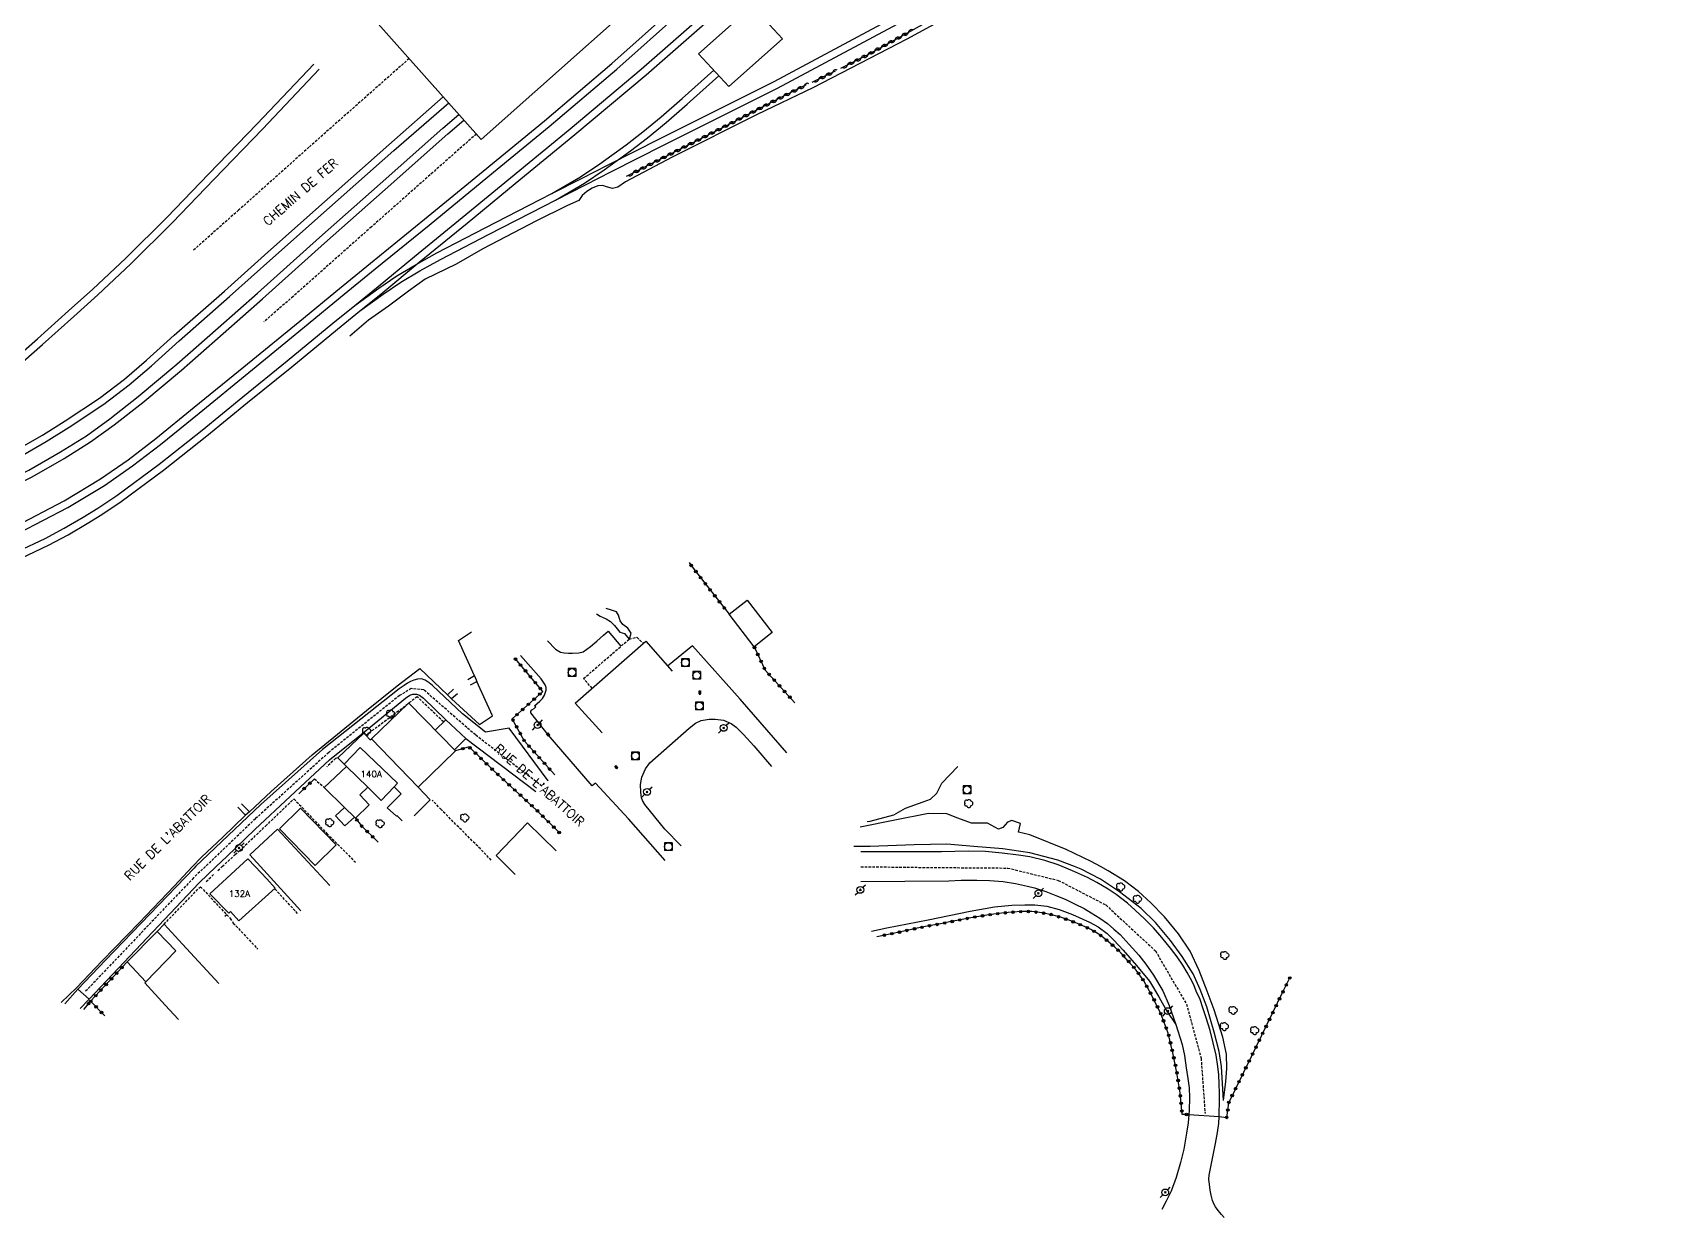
# Model space of a CAD drawing. Header units: millimetres. Extents: x 161000 to 162000, y 122000 to 123000.
# Drawn here: x 161248.3 to 161564.6, y 122102.6 to 122333.6 of the extents above; entities that cross this region are included whole.
import ezdxf
from ezdxf.enums import TextEntityAlignment as Align

# ---------------------------------------------------------------- set-up
doc = ezdxf.new("R2010")
doc.units = ezdxf.units.MM
doc.linetypes.add('DASHED', pattern=[0.75, 0.5, -0.25])
doc.layers.get('0').update_dxf_attribs({"linetype": 'CONTINUOUS'})
for name, color, linetype in [('W0001', 6, 'DASHED'), ('W0008', 7, 'CONTINUOUS'), ('W0017', 7, 'CONTINUOUS'), ('W0071', 7, 'CONTINUOUS'), ('W0101', 7, 'CONTINUOUS'), ('W0104', 1, 'CONTINUOUS'), ('W0105', 7, 'CONTINUOUS'), ('W0112', 1, 'DASHED'), ('W0211', 2, 'CONTINUOUS'), ('W0214', 2, 'CONTINUOUS'), ('W0300', 7, 'CONTINUOUS'), ('W0310', 3, 'CONTINUOUS'), ('W0323', 7, 'CONTINUOUS'), ('W0401', 7, 'CONTINUOUS'), ('W0420', 7, 'CONTINUOUS'), ('W0473', 7, 'CONTINUOUS'), ('W0510', 5, 'CONTINUOUS'), ('W0700', 7, 'CONTINUOUS'), ('W0989', 7, 'CONTINUOUS'), ('W0991', 7, 'CONTINUOUS')]:
    doc.layers.add(name, color=color, linetype=linetype)
doc.styles.get("Standard").update_dxf_attribs({"font": 'romans.shx', "width": 0.85})

# ---------------------------------------------------------------- blocks, each defined once
blk = doc.blocks.new('T473')
for p, q in [((-0.166667, 0.166667), (0.166667, -0.166667)), ((-0.166667, -0.166667), (0.166667, 0.166667)), ((0.500001, 0.500001), (1.000002, 1.000002)), ((-1.000002, -1.000002), (-0.500001, -0.500001))]:
    blk.add_line(p, q)
blk.add_ellipse((0, 0), major_axis=(0.471405, 0.471405), ratio=1, start_param=5.4977871438, end_param=11.780972451)
blk = doc.blocks.new('T420')
for p, q in [((0.75, 0.75), (-0.75, 0.75)), ((-0.75, 0.75), (-0.75, -0.75)), ((0.75, 0.75), (0.75, -0.75)), ((0.75, -0.75), (-0.75, -0.75))]:
    blk.add_line(p, q)
blk.add_ellipse((0, 0), major_axis=(-0.53, 0.53), ratio=1, start_param=3.926991, end_param=10.210176)
blk = doc.blocks.new('T401')
for p, q in [((-0.3, 0.3), (0, 0.3)), ((-0.3, -0.25), (-0.3, 0.3)), ((-0.3, 0.15), (0, 0.15)), ((-0.3, 0), (0, 0)), ((0, 0.3), (0, -0.25)), ((-0.3, -0.15), (0, -0.15)), ((-0.3, -0.25), (-0.3, -0.3)), ((-0.3, -0.3), (0, -0.3)), ((0, -0.3), (0, -0.25))]:
    blk.add_line(p, q)
blk = doc.blocks.new('T300')
for p, q in [((-0.8, 0.51), (-0.86, 0.34)), ((-0.86, 0.34), (-0.86, 0.17)), ((-0.86, 0.17), (-0.74, 0.06)), ((-0.69, 0.63), (-0.8, 0.51)), ((-0.8, -0.06), (-0.74, 0.06)), ((-0.74, 0.06), (-0.69, 0.11)), ((-0.57, 0.69), (-0.69, 0.63)), ((-0.46, 0.69), (-0.57, 0.69)), ((-0.29, 0.63), (-0.46, 0.69)), ((-0.29, 0.63), (-0.17, 0.74)), ((-0.23, 0.57), (-0.29, 0.63)), ((-0.17, 0.74), (-0.06, 0.8)), ((-0.06, 0.8), (0.06, 0.8)), ((0.06, 0.8), (0.23, 0.74)), ((0.23, 0.74), (0.34, 0.63)), ((0.34, 0.63), (0.4, 0.51)), ((0.46, 0.46), (0.34, 0.46)), ((0.4, 0.51), (0.4, 0.46)), ((0.57, 0.4), (0.46, 0.46)), ((0.57, 0.4), (0.69, 0.29)), ((0.69, 0.29), (0.74, 0.17)), ((0.74, 0.06), (0.69, -0.17)), ((0.74, 0.17), (0.74, 0.06)), ((-0.8, -0.17), (-0.8, -0.06)), ((-0.8, -0.23), (-0.8, -0.17)), ((-0.74, -0.34), (-0.8, -0.23)), ((-0.69, -0.4), (-0.74, -0.34)), ((-0.51, -0.46), (-0.69, -0.4)), ((-0.4, -0.46), (-0.51, -0.46)), ((-0.4, -0.46), (-0.34, -0.46)), ((-0.34, -0.46), (-0.34, -0.4)), ((-0.34, -0.51), (-0.34, -0.46)), ((-0.29, -0.63), (-0.34, -0.51)), ((-0.17, -0.74), (-0.29, -0.63)), ((-0.06, -0.8), (-0.17, -0.74)), ((0.06, -0.8), (-0.06, -0.8)), ((0.17, -0.74), (0.06, -0.8)), ((0.23, -0.69), (0.17, -0.74)), ((0.29, -0.46), (0.23, -0.46)), ((0.29, -0.63), (0.23, -0.69)), ((0.46, -0.4), (0.29, -0.46)), ((0.34, -0.51), (0.29, -0.63)), ((0.34, -0.51), (0.34, -0.46)), ((0.57, -0.34), (0.46, -0.4)), ((0.63, -0.29), (0.57, -0.34)), ((0.69, -0.17), (0.63, -0.29))]:
    blk.add_line(p, q)
blk = doc.blocks.new('t323o')
at = {"color": 0, "linetype": 'Continuous'}
for radius in [0.25, 0.15]:
    blk.add_circle((0, 0), radius, dxfattribs=at)
blk = doc.blocks.new('t310o')
at = {"color": 0, "linetype": 'Continuous'}
for centre, start, end in [((-0.5, 0.38), 216.8699, 323.1304), ((0.5, -0.37), 36.8699, 143.1303)]:
    blk.add_arc(centre, 0.625, start, end, dxfattribs=at)

msp = doc.modelspace()

# ---------------------------------------------------------------- linework, layer by layer
at = {"layer": 'W0001'}
for points in [[(161347.64, 122186.69), (161347.64, 122186.69), (161347.64, 122186.69), (161334.67, 122196.66), (161324.62, 122205.44), (161322.17, 122205.71), (161319.9, 122204.34), (161306.09, 122193.25), (161291.78, 122180.32), (161282.02, 122171)], [(161282.02, 122171), (161279.7, 122168.79), (161258.52, 122146.52)], [(161409.83, 122170.98), (161409.83, 122170.98), (161409.83, 122170.98), (161421.89, 122170.84), (161438.49, 122170.71), (161448.34, 122168.31), (161457.61, 122163.51), (161467.28, 122154.56), (161473.32, 122144.19), (161476.18, 122133.62), (161476.95, 122122.85)]]:
    msp.add_lwpolyline(points, dxfattribs=at)
at = {"layer": 'W0008'}
for points in [[(161348.84, 122187.74), (161348.84, 122187.74), (161341.27, 122197.99), (161336.63, 122197.18), (161332.18, 122200.78), (161326.33, 122206.28), (161325.65, 122206.83), (161324.86, 122207.36), (161324.15, 122207.6), (161323.41, 122207.56), (161322.7, 122207.35), (161322.03, 122207.09), (161321.43, 122206.76), (161320.76, 122206.33), (161319.8, 122205.68)], [(161319.8, 122205.68), (161304.87, 122193.82), (161292.83, 122183.12), (161280.12, 122171)], [(161284.13, 122171), (161286.19, 122172.98), (161291.64, 122178.24), (161298.62, 122184.72), (161306.21, 122191.83), (161312.77, 122197.08), (161321.03, 122203.85)], [(161321.03, 122203.85), (161321.92, 122204.42), (161322.47, 122204.59), (161323.2, 122204.62), (161323.77, 122204.39), (161324.56, 122203.82), (161328.94, 122199.63), (161332.79, 122195.97), (161346.44, 122185.63), (161346.44, 122185.63)], [(161449.12, 122171), (161448.33, 122171.32), (161445.74, 122172.2), (161442.79, 122172.9), (161440.57, 122173.24), (161437.42, 122173.62), (161434.17, 122173.93), (161430.74, 122173.99), (161425.53, 122173.88), (161409.83, 122173.88), (161409.83, 122173.88), (161409.83, 122173.88)], [(161280.12, 122171), (161279.83, 122170.72), (161262.58, 122152.75), (161257.17, 122147.1)], [(161257.17, 122147.1), (161259.34, 122145.14), (161280.81, 122167.82), (161284.13, 122171)], [(161409.82, 122168.07), (161409.82, 122168.07), (161426.97, 122168.25), (161426.97, 122168.25), (161429.42, 122168.34), (161432.48, 122168.37), (161434.89, 122168.3), (161437.56, 122168.07), (161440, 122167.7), (161442.3, 122167.18), (161443.71, 122166.83), (161445.91, 122166.15), (161447.85, 122165.39), (161449.68, 122164.64), (161451.65, 122163.68), (161453.41, 122162.8), (161454.75, 122162), (161456.43, 122160.97), (161457.93, 122159.89), (161459.18, 122158.82), (161460.37, 122157.73), (161462.17, 122155.83), (161464.03, 122153.71), (161465.4, 122152), (161466.9, 122149.8), (161468.71, 122146.74), (161469.95, 122143.9), (161471.27, 122140.22), (161472.49, 122136.33), (161472.95, 122134.17), (161473.29, 122131.76), (161473.61, 122129.7), (161473.85, 122127.85), (161473.92, 122125.94), (161473.88, 122123.46), (161473.8, 122122.64), (161479.68, 122122.26), (161479.72, 122123.05), (161479.8, 122124.97), (161479.75, 122126.85), (161479.69, 122128.67), (161479.63, 122130.4), (161479.46, 122132), (161479.09, 122134.2), (161477.92, 122139.05), (161477.17, 122141.51), (161476.54, 122143.46), (161475.98, 122145.06), (161475.24, 122146.72), (161474.74, 122147.91), (161474.14, 122149.17), (161473.46, 122150.33), (161472.6, 122151.76), (161471.5, 122153.4), (161470.23, 122155.1), (161468.53, 122157.16), (161466.89, 122159.03), (161465.13, 122160.84), (161463.33, 122162.47), (161461.8, 122163.86), (161459.59, 122165.53), (161458.03, 122166.59), (161455.85, 122167.91), (161454.01, 122168.86), (161451.09, 122170.19), (161449.12, 122171)]]:
    msp.add_lwpolyline(points, dxfattribs=at)
at = {"layer": 'W0017'}
for points in [[(161348.73, 122215.02), (161350.29, 122213.41), (161351.28, 122212.83), (161351.99, 122212.7), (161352.85, 122212.61), (161353.6, 122212.6), (161354.86, 122212.65), (161355.67, 122212.87), (161357.1, 122213.92), (161358.36, 122214.98), (161359.64, 122216.12), (161360.55, 122216.9), (161363.05, 122213.96)], [(161386.3, 122203.63), (161377, 122214.06), (161372.11, 122210.1)], [(161371.7, 122172.18), (161364.5, 122180.33), (161358.11, 122187.26), (161357.43, 122186.77), (161348.87, 122196.7), (161345.49, 122200.95), (161345.5, 122201.28), (161345.7, 122201.53), (161346.11, 122201.85), (161346.43, 122202.13), (161346.22, 122202.36), (161347.23, 122203.28), (161347.74, 122203.79), (161348.14, 122204.43), (161348.49, 122205.39), (161348.45, 122205.94), (161348.25, 122206.45), (161347.88, 122207.03), (161347.49, 122207.58), (161343.49, 122212.13)], [(161395.41, 122193.2), (161386.3, 122203.63)], [(161326.83, 122197.61), (161328.94, 122199.63)], [(161374.79, 122175.02), (161371.64, 122178.3), (161367.73, 122183.12), (161367.27, 122183.86), (161367.07, 122184.41), (161366.92, 122185.51), (161366.88, 122187), (161367.15, 122188.41), (161367.85, 122190.07), (161368.7, 122191.22), (161376.33, 122197.96), (161377.6, 122198.94), (161378.71, 122199.47), (161380.24, 122199.75), (161381.41, 122199.77), (161383.07, 122199.53), (161384.57, 122198.88), (161385.54, 122198.17), (161386.95, 122196.74), (161389, 122194.55), (161392.44, 122190.49)], [(161332.79, 122195.97), (161330.57, 122193.79)], [(161473.8, 122122.64), (161473.65, 122121.02), (161473.35, 122119.01), (161472.82, 122115.93), (161472.15, 122113.27), (161471.29, 122110.35), (161470.32, 122107.72), (161469.36, 122105.76), (161468.55, 122104.16)], [(161477.78, 122110.86), (161478.59, 122115.03), (161478.99, 122117.01), (161479.4, 122119.15), (161479.61, 122120.89), (161479.68, 122122.26)], [(161480.7, 122102.56), (161480.18, 122103.13), (161479.48, 122103.93), (161478.97, 122104.66), (161478.69, 122105.21), (161478.43, 122105.87), (161478.12, 122106.92), (161477.93, 122107.93), (161477.79, 122109.06), (161477.69, 122110.01), (161477.78, 122110.86)]]:
    msp.add_lwpolyline(points, dxfattribs=at)
at = {"layer": 'W0071'}
for points in [[(161257.17, 122147.1), (161254.64, 122144.26)], [(161257.62, 122143.35), (161259.34, 122145.14)]]:
    msp.add_lwpolyline(points, dxfattribs=at)
at = {"layer": 'W0101'}
msp.add_lwpolyline([(161319.51, 122187.24), (161318.84, 122186.54), (161316.3, 122183.88), (161313.68, 122186.46), (161309.57, 122190.51), (161309.1, 122190.98), (161312.22, 122194.21), (161319.51, 122187.24)], close=True, dxfattribs=at)
for points in [[(161350.45, 122174.1), (161344.85, 122179.51), (161338.7, 122173.15), (161340.88, 122171)], [(161288.69, 122171), (161290.33, 122172.5), (161291.73, 122171)], [(161288.69, 122171), (161282.88, 122165.69), (161286.6, 122161.9), (161286.94, 122162.23), (161288.55, 122160.41), (161295.63, 122166.8), (161293.99, 122168.6), (161291.73, 122171)], [(161342.42, 122169.48), (161340.88, 122171)]]:
    msp.add_lwpolyline(points, dxfattribs=at)
at = {"layer": 'W0104'}
for points in [[(161296.09, 122357.44), (161335.78, 122312.79), (161378.22, 122350.51)], [(161359.42, 122197.08), (161354.1, 122202.84), (161367.92, 122214.94), (161373.05, 122209.1)], [(161323.5, 122186.47), (161330.79, 122193.57), (161321.67, 122202.87), (161321.59, 122202.8), (161314.4, 122195.89)], [(161309.1, 122190.98), (161307.84, 122192.22), (161312.94, 122197.01), (161313.31, 122196.61), (161314.15, 122195.72), (161314.4, 122195.89)], [(161323.5, 122186.47), (161314.4, 122195.89)], [(161309.15, 122182.54), (161305.18, 122186.41), (161309.57, 122190.51)], [(161313.68, 122186.46), (161312.13, 122184.97), (161313.97, 122183.04), (161311.32, 122180.42), (161311.08, 122180.66)], [(161318.84, 122186.54), (161320.21, 122185.15), (161317.46, 122182.48), (161319.27, 122180.83), (161319.38, 122180.93), (161320.38, 122179.89)], [(161322.75, 122180.87), (161325.87, 122184), (161323.5, 122186.47)], [(161309.15, 122182.54), (161307.42, 122180.88), (161309.22, 122178.97), (161311.08, 122180.66)], [(161311.08, 122180.66), (161309.15, 122182.54)], [(161302.88, 122171), (161296.12, 122178.28), (161290.68, 122173.29), (161292.78, 122171)], [(161300.64, 122162.39), (161292.78, 122171)], [(161302.88, 122171), (161306.25, 122167.37), (161306.15, 122167.27)], [(161284.66, 122148.22), (161277.57, 122155.9), (161273.96, 122159.77), (161272.6, 122158.35)], [(161266.77, 122152.42), (161272.6, 122158.35)], [(161272.6, 122158.35), (161276.24, 122154.6), (161270.41, 122148.54), (161266.77, 122152.42)], [(161276.76, 122141.21), (161274.16, 122143.99), (161270.23, 122148.3), (161270.41, 122148.54)]]:
    msp.add_lwpolyline(points, dxfattribs=at)
for points in [[(161394.59, 122332.42), (161384.11, 122323.08), (161378.2, 122329.47), (161388.65, 122338.78)], [(161387.68, 122222.94), (161392.54, 122216.61), (161389.03, 122213.84), (161384.13, 122220.24)], [(161300.57, 122182.41), (161307.53, 122175.24), (161303.45, 122171.2), (161296.47, 122178.39), (161300.57, 122182.41)]]:
    msp.add_lwpolyline(points, close=True, dxfattribs=at)
at = {"layer": 'W0105'}
for points in [[(161334.49, 122208.21), (161333.2, 122207.42)], [(161333.7, 122206.42), (161334.98, 122207.09)], [(161334.49, 122208.21), (161334.98, 122207.09)], [(161331.17, 122204.71), (161330.04, 122203.69), (161329.23, 122204.47), (161330.39, 122205.59)], [(161289.06, 122183.2), (161290.6, 122181.64), (161289.87, 122180.99), (161288.37, 122182.55)]]:
    msp.add_lwpolyline(points, dxfattribs=at)
at = {"layer": 'W0112'}
for points in [[(161321.77, 122328.55), (161302.23, 122311.25), (161288.51, 122298.98), (161279.61, 122291.11)], [(161334.86, 122313.83), (161326.39, 122306.36), (161314.39, 122295.71), (161299.15, 122282.18), (161293.43, 122277.22)], [(161357.44, 122205.77), (161355.77, 122207.65), (161364.65, 122215.34), (161366.17, 122215.71), (161367.41, 122214.49)], [(161328.46, 122199.23), (161323.32, 122204.11), (161321.67, 122202.87)], [(161313.31, 122196.61), (161321.59, 122202.8)], [(161307.84, 122192.22), (161307.4, 122192.09), (161305.7, 122190.41)], [(161303.3, 122188.12), (161305.18, 122186.41)], [(161288.72, 122174.12), (161293.77, 122178.9), (161299.29, 122184.19), (161305.71, 122177.48), (161311.29, 122171.83)], [(161337.78, 122172.25), (161335.66, 122174.43), (161327.99, 122182.12), (161326.26, 122183.96)], [(161285.3, 122171), (161287.84, 122173.33), (161288.72, 122174.12)], [(161282.19, 122168.07), (161283.78, 122169.62)], [(161284.46, 122170.23), (161285.3, 122171)], [(161273.96, 122159.77), (161281.07, 122167.08), (161286.19, 122161.6), (161285.83, 122161.25)], [(161300.02, 122161.84), (161295.52, 122166.7)], [(161286.19, 122161.6), (161286.87, 122160.89), (161287.47, 122159.99), (161292.22, 122154.92)]]:
    msp.add_lwpolyline(points, dxfattribs=at)
at = {"layer": 'W0211'}
for points in [[(161429.47, 122338.1), (161418.77, 122332.3), (161400.49, 122322.86), (161389.6, 122317.67), (161373.02, 122309.32), (161363.97, 122304.53), (161362.45, 122303.45), (161361.41, 122303.23), (161360.26, 122303.53), (161359.52, 122303.79), (161358.55, 122303.74), (161357.45, 122303.29), (161356.39, 122302.65), (161355.49, 122301.84), (161354.83, 122300.86), (161352.66, 122299.9), (161346.48, 122296.83), (161336.1, 122291.42), (161330.9, 122288.47), (161324.89, 122285.54), (161321.65, 122283.2), (161317.76, 122280.27), (161313.85, 122277.54), (161310.17, 122274.4)], [(161364.7, 122215.35), (161365.04, 122216.49), (161364.39, 122217.46), (161363.44, 122218.2), (161362.92, 122218.93), (161362.56, 122220.02), (161362.18, 122220.64), (161361.22, 122220.97), (161360.2, 122221.34)], [(161411.09, 122179.79), (161411.65, 122179.83), (161416.25, 122181.07), (161418.54, 122182.36), (161422, 122183.6), (161423.41, 122184.15), (161424.67, 122185.34), (161425.61, 122187.28), (161428.74, 122190.49)], [(161456.58, 122171), (161454.77, 122172.01), (161449.86, 122174.32), (161442.76, 122177.18), (161440.58, 122177.74), (161440.96, 122179.42), (161439.27, 122180), (161438.42, 122179.68), (161437.53, 122178.59), (161436.66, 122178.27), (161434.53, 122179.45), (161431.41, 122179.43), (161428.75, 122180.44), (161426.61, 122181.27), (161423.05, 122181.35), (161416.43, 122180.03), (161409.68, 122178.7)], [(161458.05, 122170.18), (161456.58, 122171)], [(161480.53, 122125.4), (161481.03, 122129.12), (161481.17, 122131.61), (161481.13, 122134.39), (161480.42, 122137.72), (161478.76, 122143.04), (161477.37, 122146.72), (161475.81, 122150.75), (161474.08, 122154.48), (161471.8, 122157.9), (161469.07, 122161.17), (161466.39, 122163.95), (161463.96, 122166.16), (161461.25, 122168.24), (161458.05, 122170.18)], [(161411.9, 122158.41), (161414.88, 122159.05), (161422.93, 122160.64), (161431.17, 122162.28), (161435.91, 122163.15), (161439.26, 122163.48), (161441.81, 122163.57), (161443.75, 122163.52), (161446.12, 122163.25), (161448.5, 122162.63), (161451.08, 122161.66), (161454.45, 122160.16), (161456.11, 122159.24), (161457.86, 122157.96), (161459.18, 122156.63), (161461.01, 122154.68), (161463.59, 122151.72), (161466.09, 122148.68), (161467.94, 122145.61), (161469.52, 122142.8), (161471.27, 122140.22)]]:
    msp.add_lwpolyline(points, dxfattribs=at)
at = {"layer": 'W0214'}
for points in [[(161358.31, 122220.3), (161358.99, 122219.85), (161360.17, 122219.29), (161361.04, 122218.77), (161361.8, 122218.01), (161362.87, 122216.7), (161363.72, 122216.43), (161364.63, 122215.32)], [(161451.52, 122171), (161448.22, 122172.28), (161442.81, 122173.68), (161437.54, 122174.47), (161431.86, 122174.9), (161426.62, 122175.4), (161420.22, 122175.23), (161411.62, 122174.92), (161408.49, 122174.92)], [(161480.53, 122125.4), (161480.18, 122132.01), (161479.73, 122134.92), (161478.75, 122138.71), (161477.32, 122143.62), (161476.02, 122147.04), (161474.61, 122150.07), (161472.47, 122153.45), (161470.23, 122156.59), (161467.31, 122160.08), (161464.52, 122162.84), (161460.25, 122166.06), (161456.59, 122168.54), (161452.79, 122170.5), (161451.52, 122171)]]:
    msp.add_lwpolyline(points, dxfattribs=at)
at = {"layer": 'W0310'}
for points in [[(161428.94, 122339.11), (161425.81, 122337.29), (161425.05, 122336.93), (161418.98, 122333.59), (161411.08, 122329.23), (161405.86, 122326.59)], [(161404.81, 122326.09), (161400.27, 122323.86)], [(161399.18, 122323.39), (161394.35, 122321.01), (161383.1, 122315.2), (161364.05, 122305.52)]]:
    msp.add_lwpolyline(points, dxfattribs=at)
at = {"layer": 'W0323'}
for points in [[(161376.37, 122230.26), (161377.33, 122228.94), (161384.13, 122220.24)], [(161389.03, 122213.84), (161391.2, 122209.28), (161396.99, 122202.93)], [(161350.14, 122188.9), (161350.14, 122188.9), (161344.27, 122195.42), (161344.27, 122195.42), (161341.87, 122199.79), (161347.8, 122205.14), (161342.44, 122211.55)], [(161351.16, 122177.49), (161346.67, 122181.96), (161338.06, 122189.86), (161333.44, 122194.32), (161330.79, 122193.57)], [(161303.3, 122188.12), (161300.22, 122185.16)], [(161311.32, 122180.42), (161312.4, 122178.99), (161315.73, 122175.77)], [(161473.8, 122122.64), (161472.49, 122122.66), (161472.07, 122126.87), (161471.48, 122130.81), (161470.66, 122134.69), (161469.77, 122138.5), (161468.37, 122142.18), (161467.05, 122144.95), (161466.1, 122146.7), (161465.01, 122148.71), (161463.54, 122150.8), (161462.04, 122152.52), (161460.62, 122154.12), (161459.39, 122155.27), (161457.83, 122156.57), (161456.43, 122157.71), (161454.67, 122158.75), (161452.85, 122159.59), (161450.96, 122160.34), (161448.99, 122161.04), (161447.05, 122161.62), (161445.2, 122161.97), (161443.15, 122162.25), (161441.37, 122162.23), (161439.18, 122162.08), (161437.23, 122161.9), (161435.15, 122161.65), (161433.25, 122161.35), (161431.25, 122161.02), (161429.25, 122160.61), (161427.44, 122160.26), (161425.34, 122159.84), (161423.48, 122159.51), (161421.42, 122159.09), (161419.46, 122158.69), (161417.31, 122158.21), (161413.6, 122157.45), (161412.95, 122157.32)], [(161262.42, 122141.87), (161259.65, 122144.74), (161266.77, 122152.42)], [(161479.68, 122122.26), (161481.21, 122122.08), (161481.56, 122124.96), (161485.98, 122133.96), (161492.14, 122146.56), (161493.48, 122149.3)], [(161259.65, 122144.74), (161258.26, 122143.15)]]:
    msp.add_lwpolyline(points, dxfattribs=at)
at = {"layer": 'W0510'}
for points in [[(161334.49, 122208.21), (161331.39, 122215.1), (161333.89, 122216.78)], [(161290.6, 122181.64), (161294.86, 122185.63), (161302.83, 122192.78), (161313.44, 122201.46), (161319.42, 122206.27), (161323.81, 122209.64), (161329.23, 122204.47)], [(161330.04, 122203.69), (161335.48, 122198.73), (161337.99, 122200.37), (161334.98, 122207.09)], [(161279.52, 122171), (161281.27, 122172.86), (161285.43, 122176.76), (161289.87, 122180.99)], [(161256.92, 122147.38), (161261.9, 122152.6), (161269.12, 122160.02), (161275.93, 122167.17), (161279.52, 122171)], [(161253.9, 122144.49), (161256.92, 122147.38)]]:
    msp.add_lwpolyline(points, dxfattribs=at)
at = {"layer": 'W0700'}
for points in [[(161311.19, 122280.41), (161315.71, 122284.1), (161322.8, 122289.96), (161332.12, 122297.56), (161341.52, 122305.3), (161353.15, 122314.84), (161366.99, 122326.5), (161378.47, 122336.48), (161390.29, 122346.97), (161405.2, 122360.16), (161418.22, 122371.74), (161432.29, 122384.17), (161442.95, 122393.6), (161457.94, 122406.92), (161472.33, 122419.64), (161486.77, 122432.45), (161499, 122443.25), (161511.37, 122454.22), (161523.66, 122465.15), (161535.29, 122475.43), (161546.53, 122485.41), (161557.2, 122494.82), (161567.48, 122503.94)], [(161349.58, 122302.23), (161355.49, 122305.24), (161360.55, 122307.81), (161370.7, 122312.98), (161392.91, 122324.07), (161427.52, 122342.66)], [(161350.28, 122300.94), (161356.15, 122303.93), (161361.21, 122306.5), (161371.37, 122311.67), (161393.59, 122322.77), (161428.21, 122341.36)], [(161227.63, 122230.82), (161231.32, 122231.94), (161235.48, 122233.42), (161240.38, 122235.34), (161245.05, 122237.38), (161254.47, 122242.3), (161261.58, 122246.57), (161266.95, 122250.32), (161272.37, 122254.46), (161279.87, 122260.55), (161289.55, 122268.46), (161301.15, 122277.93), (161307.47, 122283.13), (161314.2, 122288.66), (161324.74, 122297.23), (161336.16, 122306.6), (161348.14, 122316.41), (161361.27, 122327.58), (161373.67, 122338.64)], [(161228.03, 122229.4), (161231.77, 122230.54), (161236.01, 122232.01), (161240.96, 122233.95), (161245.69, 122236.06), (161255.19, 122241.02), (161262.38, 122245.33), (161267.82, 122249.13), (161273.28, 122253.31), (161280.8, 122259.41), (161290.48, 122267.32), (161302.08, 122276.79), (161308.4, 122281.99), (161315.13, 122287.52), (161325.67, 122296.09), (161337.09, 122305.46), (161349.09, 122315.27), (161362.24, 122326.47), (161374.65, 122337.54)], [(161228.86, 122224.9), (161232.08, 122225.9), (161236.19, 122227.32), (161239.31, 122228.41), (161246.08, 122231.13), (161251.44, 122233.68), (161255.24, 122235.71), (161258.96, 122237.87), (161261.83, 122239.65), (161265.61, 122242.15), (161273.89, 122248.27), (161282.32, 122254.97), (161290.27, 122261.47), (161298.89, 122268.46), (161307.8, 122275.8), (161312.11, 122279.26), (161316.65, 122282.96), (161323.74, 122288.82), (161333.05, 122296.42), (161342.45, 122304.16), (161354.09, 122313.71), (161367.95, 122325.38), (161379.44, 122335.38)], [(161226.9, 122256.08), (161229.46, 122257.81), (161232.57, 122260.01), (161234.96, 122261.88), (161238.01, 122264.38), (161243.89, 122269.15), (161249.3, 122273.9), (161255.36, 122279.33), (161260.05, 122283.58), (161266.49, 122289.6), (161274.55, 122297.6), (161282.62, 122305.98), (161292.14, 122315.85), (161303.17, 122327.46)], [(161227.73, 122254.86), (161230.3, 122256.6), (161233.45, 122258.83), (161235.88, 122260.74), (161238.94, 122263.23), (161244.84, 122268.02), (161250.28, 122272.8), (161256.35, 122278.24), (161261.05, 122282.5), (161267.51, 122288.54), (161275.6, 122296.56), (161283.68, 122304.95), (161293.2, 122314.84), (161304.24, 122326.45)], [(161311.19, 122280.41), (161315.85, 122283.8), (161319.33, 122286.17), (161323.1, 122288.41), (161327.15, 122290.66), (161336.55, 122295.54), (161347.33, 122301.08), (161349.58, 122302.23), (161355.18, 122305.49), (161358.96, 122308.04), (161364.06, 122311.73), (161367.32, 122314.24), (161370.9, 122317.21), (161374.98, 122320.75), (161381.17, 122326.25)], [(161312.11, 122279.26), (161316.7, 122282.6), (161320.12, 122284.93), (161323.84, 122287.13), (161327.84, 122289.37), (161337.22, 122294.23), (161348, 122299.77), (161350.28, 122300.94), (161355.97, 122304.24), (161359.81, 122306.83), (161364.94, 122310.55), (161368.23, 122313.09), (161371.86, 122316.09), (161375.95, 122319.65), (161382.17, 122325.17)], [(161227.04, 122244.03), (161230.63, 122245.44), (161234.74, 122247.11), (161237.92, 122248.57), (161241.01, 122250.11), (161244.68, 122251.96), (161250.24, 122255.13), (161254.69, 122257.91), (161261.39, 122262.33), (161266.25, 122266.06), (161270.53, 122269.76), (161275.96, 122274.62), (161285.74, 122283.22), (161294.22, 122290.79), (161305.25, 122300.59), (161317.77, 122311.7), (161328.4, 122321.09)], [(161227.53, 122239.04), (161230.21, 122240.07), (161233.43, 122241.35), (161237.18, 122243), (161241.49, 122245.17), (161247.57, 122248.29), (161253.75, 122251.84), (161258.83, 122255.01), (161263.39, 122258.27), (161268.93, 122262.64), (161276.43, 122268.94), (161284.5, 122276.03), (161292.18, 122282.82), (161304.29, 122293.65), (161316.09, 122304.1), (161328.3, 122314.95), (161331.46, 122317.65)], [(161227.57, 122242.66), (161231.18, 122244.07), (161235.32, 122245.76), (161238.56, 122247.24), (161241.67, 122248.79), (161245.38, 122250.66), (161251, 122253.87), (161255.49, 122256.67), (161262.25, 122261.13), (161267.18, 122264.92), (161271.5, 122268.66), (161276.93, 122273.52), (161286.72, 122282.12), (161295.2, 122289.69), (161306.22, 122299.49), (161318.79, 122310.59), (161329.47, 122319.89)], [(161228.05, 122237.67), (161230.75, 122238.7), (161234, 122239.99), (161237.81, 122241.67), (161242.15, 122243.85), (161248.27, 122246.99), (161254.5, 122250.58), (161259.65, 122253.79), (161264.27, 122257.1), (161269.86, 122261.49), (161277.39, 122267.82), (161285.47, 122274.93), (161293.16, 122281.72), (161305.26, 122292.55), (161317.06, 122303), (161329.27, 122313.84), (161332.44, 122316.55)], [(161228.45, 122226.31), (161231.6, 122227.31), (161235.7, 122228.71), (161238.79, 122229.79), (161245.49, 122232.48), (161250.78, 122234.99), (161254.52, 122237), (161258.21, 122239.14), (161261.04, 122240.89), (161264.76, 122243.36), (161272.99, 122249.44), (161281.39, 122256.12), (161289.34, 122262.61), (161297.96, 122269.6), (161306.87, 122276.94), (161311.19, 122280.41)]]:
    msp.add_lwpolyline(points, dxfattribs=at)

# ---------------------------------------------------------------- block references
at = {"layer": 'W0300'}
for p in [(161318.19, 122200.74), (161313.5, 122197.38), (161332.65, 122180.48), (161430.89, 122183.26), (161306.29, 122179.54), (161316.12, 122179.34), (161460.53, 122167.02), (161463.8, 122164.62), (161480.82, 122153.65), (161482.47, 122142.94), (161480.74, 122139.79), (161486.65, 122139.01)]:
    msp.add_blockref('T300', p, dxfattribs=at)
at = {"layer": 'W0310'}
for p, rotation in [((161417.78, 122332.93), 208.9318386328155), ((161419.09, 122333.65), 208.8216630572286), ((161411.21, 122329.3), 208.9318386328155), ((161412.53, 122330.03), 208.9318386328155), ((161413.84, 122330.75), 208.9318386328155), ((161415.15, 122331.48), 208.9318386328155), ((161416.47, 122332.2), 208.9318386328155), ((161407.2, 122327.27), 206.797318247646), ((161408.54, 122327.94), 206.797318247646), ((161409.88, 122328.62), 206.797318247646), ((161398.81, 122323.21), 206.3034284314164), ((161401.62, 122324.52), 206.103325790265), ((161402.97, 122325.18), 206.103325790265), ((161404.31, 122325.84), 206.103325790265), ((161392.1, 122319.85), 207.2814134636213), ((161393.44, 122320.53), 207.2814134636213), ((161394.77, 122321.21), 206.3034284314164), ((161396.12, 122321.88), 206.3034284314164), ((161397.46, 122322.54), 206.3034284314164), ((161386.77, 122317.1), 207.2814134636213), ((161388.1, 122317.78), 207.2814134636213), ((161389.44, 122318.47), 207.2814134636213), ((161390.77, 122319.16), 207.2814134636213), ((161380.1, 122313.68), 206.9355703909281), ((161381.43, 122314.36), 206.9355703909281), ((161382.77, 122315.03), 206.9355703909281), ((161384.1, 122315.72), 207.2814134636213), ((161385.44, 122316.41), 207.2814134636213), ((161373.41, 122310.28), 206.9355703909281), ((161374.75, 122310.96), 206.9355703909281), ((161376.08, 122311.64), 206.9355703909281), ((161377.42, 122312.32), 206.9355703909281), ((161378.76, 122313), 206.9355703909281), ((161368.06, 122307.56), 206.9355703909281), ((161369.4, 122308.24), 206.9355703909281), ((161370.73, 122308.92), 206.9355703909281), ((161372.07, 122309.6), 206.9355703909281), ((161365.39, 122306.2), 206.9355703909281), ((161366.72, 122306.88), 206.9355703909281)]:
    msp.add_blockref('t310o', p, dxfattribs=dict(at, rotation=rotation))
at = {"layer": 'W0323'}
for p, rotation in [((161376.76, 122229.72), 306.1979026978373), ((161377.66, 122228.52), 308.0216200146648), ((161378.59, 122227.34), 308.0216200146648), ((161379.51, 122226.15), 308.0216200146648), ((161380.43, 122224.97), 308.0216200146648), ((161381.36, 122223.79), 308.0216200146648), ((161382.28, 122222.61), 308.0216200146648), ((161383.21, 122221.43), 308.0216200146648), ((161389.09, 122213.71), 295.4243567433569), ((161342.51, 122211.46), 129.9688599960862), ((161343.47, 122210.31), 129.9688599960862), ((161389.73, 122212.35), 295.4243567433569), ((161390.38, 122211), 295.4243567433569), ((161391.02, 122209.64), 295.4243567433569), ((161344.44, 122209.16), 129.9688599960862), ((161345.4, 122208.01), 129.9688599960862), ((161346.36, 122206.86), 129.9688599960862), ((161391.94, 122208.47), 312.3571594853682), ((161392.95, 122207.36), 312.3571594853682), ((161393.96, 122206.25), 312.3571594853682), ((161346.13, 122203.63), 42.01653397753196), ((161347.24, 122204.64), 42.01653397753196), ((161347.33, 122205.71), 129.9688599960862), ((161394.97, 122205.14), 312.3571594853682), ((161395.98, 122204.03), 312.3571594853682), ((161342.79, 122200.62), 42.01653397753196), ((161343.9, 122201.62), 42.01653397753196), ((161345.01, 122202.63), 42.01653397753196), ((161342, 122199.56), 118.7715927492199), ((161342.72, 122198.25), 118.7715927492199), ((161343.44, 122196.93), 118.7715927492199), ((161332.23, 122193.98), 195.7655353073197), ((161333.61, 122194.15), 136.0478227246787), ((161344.16, 122195.62), 118.7715927492199), ((161345.13, 122194.47), 131.9778689213267), ((161334.69, 122193.11), 136.0478227246787), ((161335.77, 122192.07), 136.0478227246787), ((161336.85, 122191.03), 136.0478227246787), ((161346.13, 122193.36), 131.9778689213267), ((161347.13, 122192.24), 131.9778689213267), ((161348.14, 122191.13), 131.9778689213267), ((161302.38, 122187.24), 223.7589592749112), ((161337.93, 122189.99), 136.0478227246787), ((161339.03, 122188.97), 137.4570479262243), ((161340.14, 122187.95), 137.4570479262243), ((161349.14, 122190.01), 131.9778689213267), ((161301.3, 122186.2), 223.7589592749112), ((161341.25, 122186.94), 137.4570479262243), ((161342.35, 122185.93), 137.4570479262243), ((161343.46, 122184.91), 137.4570479262243), ((161344.56, 122183.9), 137.4570479262243), ((161345.67, 122182.88), 137.4570479262243), ((161346.77, 122181.87), 135.1192040732987), ((161311.58, 122180.08), 307.0228049567006), ((161312.5, 122178.9), 315.9036057322957), ((161313.57, 122177.86), 315.9036057322957), ((161347.83, 122180.81), 135.1192040732987), ((161348.89, 122179.75), 135.1192040732987), ((161349.96, 122178.69), 135.1192040732987), ((161314.65, 122176.81), 315.9036057322957), ((161351.02, 122177.63), 135.1192040732987), ((161439.51, 122162.1), 183.9075764765499), ((161441, 122162.2), 183.9075764765499), ((161442.5, 122162.24), 180.5800274468786), ((161443.99, 122162.13), 172.2898263144824), ((161420.29, 122158.86), 191.5454854479854), ((161421.76, 122159.16), 191.4861608978813), ((161423.23, 122159.46), 191.4861608978813), ((161424.71, 122159.72), 190.0114981178672), ((161426.18, 122160), 191.4044798789749), ((161427.65, 122160.3), 190.9195904306816), ((161429.12, 122160.58), 190.9195904306816), ((161430.59, 122160.89), 191.7339300219466), ((161432.07, 122161.16), 189.2305819270641), ((161433.55, 122161.39), 188.9276425266058), ((161435.03, 122161.63), 188.9276425266058), ((161436.52, 122161.81), 186.9760821834529), ((161438.01, 122161.97), 185.2608572270333), ((161445.48, 122161.92), 169.3224192580589), ((161446.95, 122161.64), 169.3224192580589), ((161448.39, 122161.22), 163.2413483428709), ((161449.81, 122160.74), 160.3941422596331), ((161451.22, 122160.23), 158.4507155285526), ((161452.62, 122159.68), 158.4507155285526), ((161453.98, 122159.07), 155.2089168126145), ((161414.42, 122157.62), 191.5857187347163), ((161415.89, 122157.92), 191.5857187347163), ((161417.36, 122158.22), 192.472414243824), ((161418.82, 122158.55), 192.472414243824), ((161455.31, 122158.37), 149.4196794674447), ((161456.59, 122157.58), 140.903055386506), ((161457.75, 122156.64), 140.903055386506), ((161458.91, 122155.68), 140.335337653714), ((161460.02, 122154.68), 136.610493570739), ((161461.07, 122153.61), 131.7581580724299), ((161462.07, 122152.49), 130.8574304417826), ((161264.73, 122150.22), 47.14831052920643), ((161265.75, 122151.32), 47.14831052920643), ((161463.05, 122151.36), 130.8574304417826), ((161463.97, 122150.18), 125.2122110615864), ((161261.67, 122146.92), 47.14831052920643), ((161262.69, 122148.02), 47.14831052920643), ((161263.71, 122149.12), 47.14831052920643), ((161464.84, 122148.95), 125.2122110615864), ((161465.58, 122147.65), 118.3822865250554), ((161466.3, 122146.33), 118.7666599364331), ((161492.14, 122146.57), 63.87692508829662), ((161492.8, 122147.92), 63.87692508829662), ((161493.46, 122149.27), 63.87692508829662), ((161259.25, 122144.28), 228.9002605792516), ((161259.67, 122144.72), 134.0413692424409), ((161260.65, 122145.82), 47.14831052920643), ((161260.71, 122143.64), 134.0413692424409), ((161467.02, 122145.02), 118.7666599364331), ((161467.67, 122143.66), 115.4030751860549), ((161490.82, 122143.88), 63.97552792224894), ((161491.48, 122145.22), 63.97552792224894), ((161261.76, 122142.56), 134.0413692424409), ((161468.31, 122142.31), 115.4030751860549), ((161468.85, 122140.91), 110.8149535410472), ((161488.85, 122139.83), 63.97552792224894), ((161489.51, 122141.18), 63.97552792224894), ((161490.17, 122142.53), 63.97552792224894), ((161469.39, 122139.51), 110.8149535410472), ((161469.87, 122138.09), 103.1801388522108), ((161487.53, 122137.14), 63.97552792224894), ((161488.19, 122138.48), 63.97552792224894), ((161470.21, 122136.63), 103.1801388522108), ((161470.55, 122135.17), 103.1801388522108), ((161470.87, 122133.7), 101.8879140063943), ((161486.22, 122134.44), 63.97552792224894), ((161486.88, 122135.79), 63.97552792224894), ((161471.18, 122132.23), 101.8879140063943), ((161471.48, 122130.77), 98.55279178921694), ((161484.23, 122130.4), 63.80314226623398), ((161484.89, 122131.75), 63.80314226623398), ((161485.56, 122133.09), 63.80314226623398), ((161471.71, 122129.28), 98.55279178921694), ((161471.93, 122127.8), 98.55279178921694), ((161482.91, 122127.71), 63.80314226623398), ((161483.57, 122129.06), 63.80314226623398), ((161472.13, 122126.31), 95.71733842010053), ((161472.28, 122124.82), 95.71733842010053), ((161481.58, 122125.02), 63.80314226623398), ((161482.25, 122126.36), 63.80314226623398), ((161472.43, 122123.33), 95.71733842010053), ((161473.32, 122122.65), 178.7746086973842), ((161481.17, 122122.09), 353.4664506454039), ((161481.38, 122123.54), 83.14702504581246)]:
    msp.add_blockref('t323o', p, dxfattribs=dict(at, rotation=rotation))
at = {"layer": 'W0401'}
msp.add_blockref('T401', (161378.6, 122204.94), dxfattribs=at)
for p, rotation in [((161348.98, 122196.83), 38.95706674352226), ((161362.26, 122190.51), 41.63083991677212)]:
    msp.add_blockref('T401', p, dxfattribs=dict(at, rotation=rotation))
at = {"layer": 'W0420'}
for p in [(161375.62, 122210.76), (161353.52, 122208.84), (161377.8, 122208.26), (161378.33, 122202.3), (161365.88, 122192.58), (161430.54, 122185.96), (161372.29, 122174.88)]:
    msp.add_blockref('T420', p, dxfattribs=at)
at = {"layer": 'W0473'}
for p in [(161346.79, 122198.61), (161383.08, 122198.04), (161368.15, 122185.56), (161288.58, 122174.61), (161409.72, 122166.46), (161444.46, 122165.8), (161469.69, 122142.82), (161469.18, 122107.46)]:
    msp.add_blockref('T473', p, dxfattribs=at)

# ---------------------------------------------------------------- texts
at = {"layer": 'W0989'}
for s, rotation, p in [('CHEMIN DE FER', 41.1458, (161300.57, 122302.53)), ("RUE DE L'ABATTOIR", 318.051, (161347.18, 122186.89)), ("RUE DE L'ABATTOIR", 44.731, (161274.65, 122176.71))]:
    msp.add_text(s, height=1.75, rotation=rotation, dxfattribs=at).set_placement(p, align=Align.MIDDLE_CENTER)
at = {"layer": 'W0991'}
for s, p in [('140A', (161314.34, 122189.05)), ('132A', (161288.66, 122165.71))]:
    msp.add_text(s, height=1.25, dxfattribs=at).set_placement(p, align=Align.MIDDLE_CENTER)

doc.saveas('drawing.dxf')
